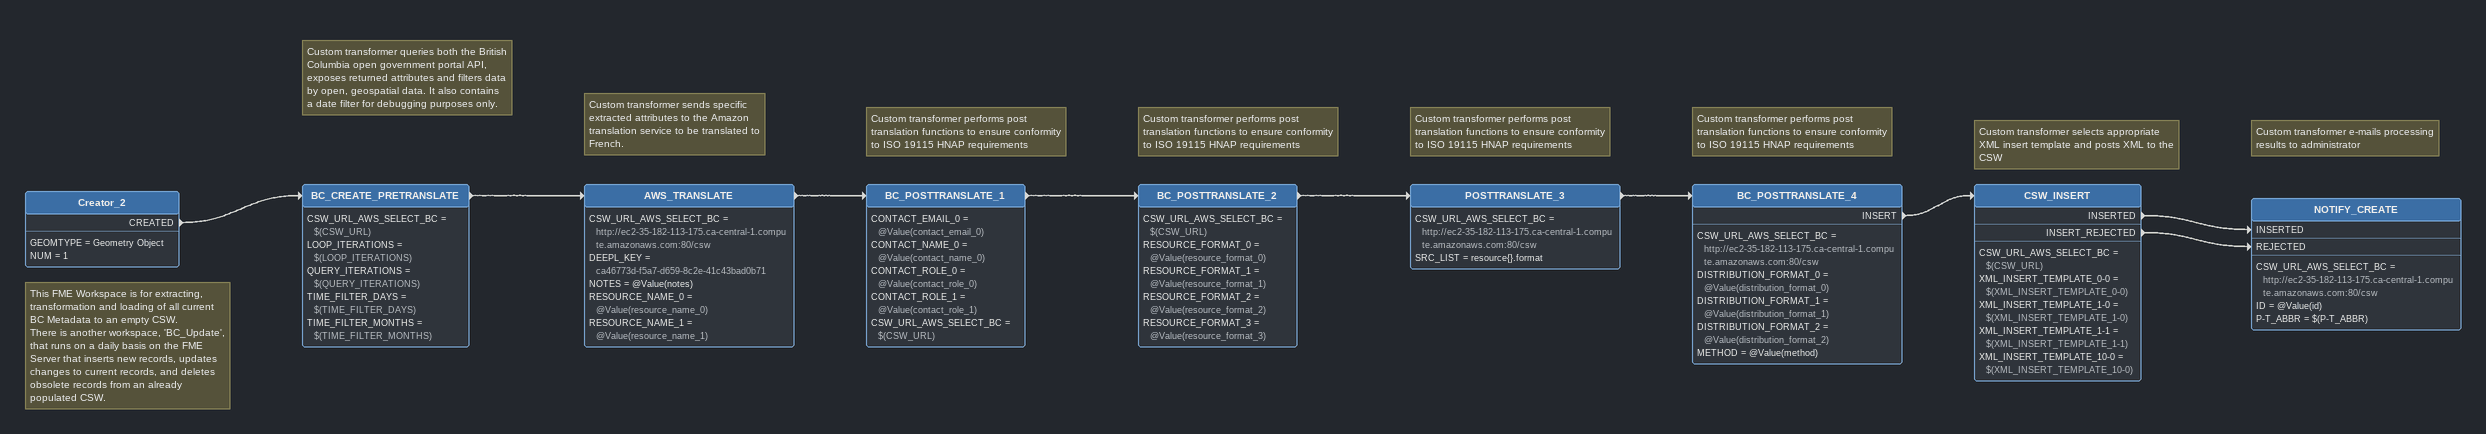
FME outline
Note: This FME Workspace is for extracting, transformation and loading of all current BC Metadata to an empty CSW. / There is another workspace, 'BC_Update', that runs on a daily basis on the FME Server that inserts new records, updates changes to current records, and deletes obsolete records from an already populated CSW.
Creator_2
    GEOMTYPE = Geometry Object
    NUM = 1
    CREATED -> BC_CREATE_PRETRANSLATE
Note: Custom transformer queries both the British Columbia open government portal API, exposes returned attributes and filters data by open, geospatial data. It also contains a date filter for debugging purposes only.
BC_CREATE_PRETRANSLATE
    CSW_URL_AWS_SELECT_BC = $(CSW_URL)
    LOOP_ITERATIONS = $(LOOP_ITERATIONS)
    QUERY_ITERATIONS = $(QUERY_ITERATIONS)
    TIME_FILTER_DAYS = $(TIME_FILTER_DAYS)
    TIME_FILTER_MONTHS = $(TIME_FILTER_MONTHS)
    -> AWS_TRANSLATE
Note: Custom transformer sends specific extracted attributes to the Amazon translation service to be translated to French.
AWS_TRANSLATE
    CSW_URL_AWS_SELECT_BC = http://ec2-35-182-113-175.ca-central-1.compute.amazonaws.com:80/csw
    DEEPL_KEY = ca46773d-f5a7-d659-8c2e-41c43bad0b71
    NOTES = @Value(notes)
    RESOURCE_NAME_0 = @Value(resource_name_0)
    RESOURCE_NAME_1 = @Value(resource_name_1)
    -> BC_POSTTRANSLATE_1
Note: Custom transformer performs post translation functions to ensure conformity to ISO 19115 HNAP requirements
BC_POSTTRANSLATE_1
    CONTACT_EMAIL_0 = @Value(contact_email_0)
    CONTACT_NAME_0 = @Value(contact_name_0)
    CONTACT_ROLE_0 = @Value(contact_role_0)
    CONTACT_ROLE_1 = @Value(contact_role_1)
    CSW_URL_AWS_SELECT_BC = $(CSW_URL)
    -> BC_POSTTRANSLATE_2
Note: Custom transformer performs post translation functions to ensure conformity to ISO 19115 HNAP requirements
BC_POSTTRANSLATE_2
    CSW_URL_AWS_SELECT_BC = $(CSW_URL)
    RESOURCE_FORMAT_0 = @Value(resource_format_0)
    RESOURCE_FORMAT_1 = @Value(resource_format_1)
    RESOURCE_FORMAT_2 = @Value(resource_format_2)
    RESOURCE_FORMAT_3 = @Value(resource_format_3)
    -> POSTTRANSLATE_3
Note: Custom transformer performs post translation functions to ensure conformity to ISO 19115 HNAP requirements
POSTTRANSLATE_3
    CSW_URL_AWS_SELECT_BC = http://ec2-35-182-113-175.ca-central-1.compute.amazonaws.com:80/csw
    SRC_LIST = resource{}.format
    -> BC_POSTTRANSLATE_4
Note: Custom transformer performs post translation functions to ensure conformity to ISO 19115 HNAP requirements
BC_POSTTRANSLATE_4
    CSW_URL_AWS_SELECT_BC = http://ec2-35-182-113-175.ca-central-1.compute.amazonaws.com:80/csw
    DISTRIBUTION_FORMAT_0 = @Value(distribution_format_0)
    DISTRIBUTION_FORMAT_1 = @Value(distribution_format_1)
    DISTRIBUTION_FORMAT_2 = @Value(distribution_format_2)
    METHOD = @Value(method)
    INSERT -> CSW_INSERT
Note: Custom transformer selects appropriate XML insert template and posts XML to the CSW
CSW_INSERT
    CSW_URL_AWS_SELECT_BC = $(CSW_URL)
    XML_INSERT_TEMPLATE_0-0 = $(XML_INSERT_TEMPLATE_0-0)
    XML_INSERT_TEMPLATE_1-0 = $(XML_INSERT_TEMPLATE_1-0)
    XML_INSERT_TEMPLATE_1-1 = $(XML_INSERT_TEMPLATE_1-1)
    XML_INSERT_TEMPLATE_10-0 = $(XML_INSERT_TEMPLATE_10-0)
    INSERTED -> NOTIFY_CREATE [INSERTED]
    INSERT_REJECTED -> NOTIFY_CREATE [REJECTED]
Note: Custom transformer e-mails processing results to administrator
NOTIFY_CREATE
    CSW_URL_AWS_SELECT_BC = http://ec2-35-182-113-175.ca-central-1.compute.amazonaws.com:80/csw
    ID = @Value(id)
    P-T_ABBR = $(P-T_ABBR)
